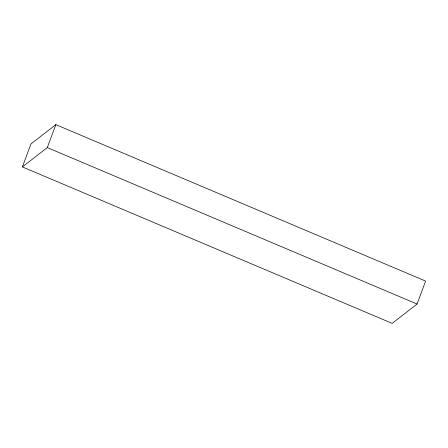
<?xml version="1.0" encoding="UTF-8"?>
<svg xmlns="http://www.w3.org/2000/svg" width="448" height="448" viewBox="0 0 448 448"><rect width="100%" height="100%" fill="white"/><g stroke="black" fill="none" stroke-linecap="round" stroke-linejoin="round"><path stroke-width="0.67" d="M22.4 166.919L30.934 143.965L55.838 124.634L425.6 281.081L417.066 304.035L392.162 323.366L22.4 166.919L47.303 147.588L55.838 124.634M47.303 147.588L417.066 304.035"/></g></svg>
